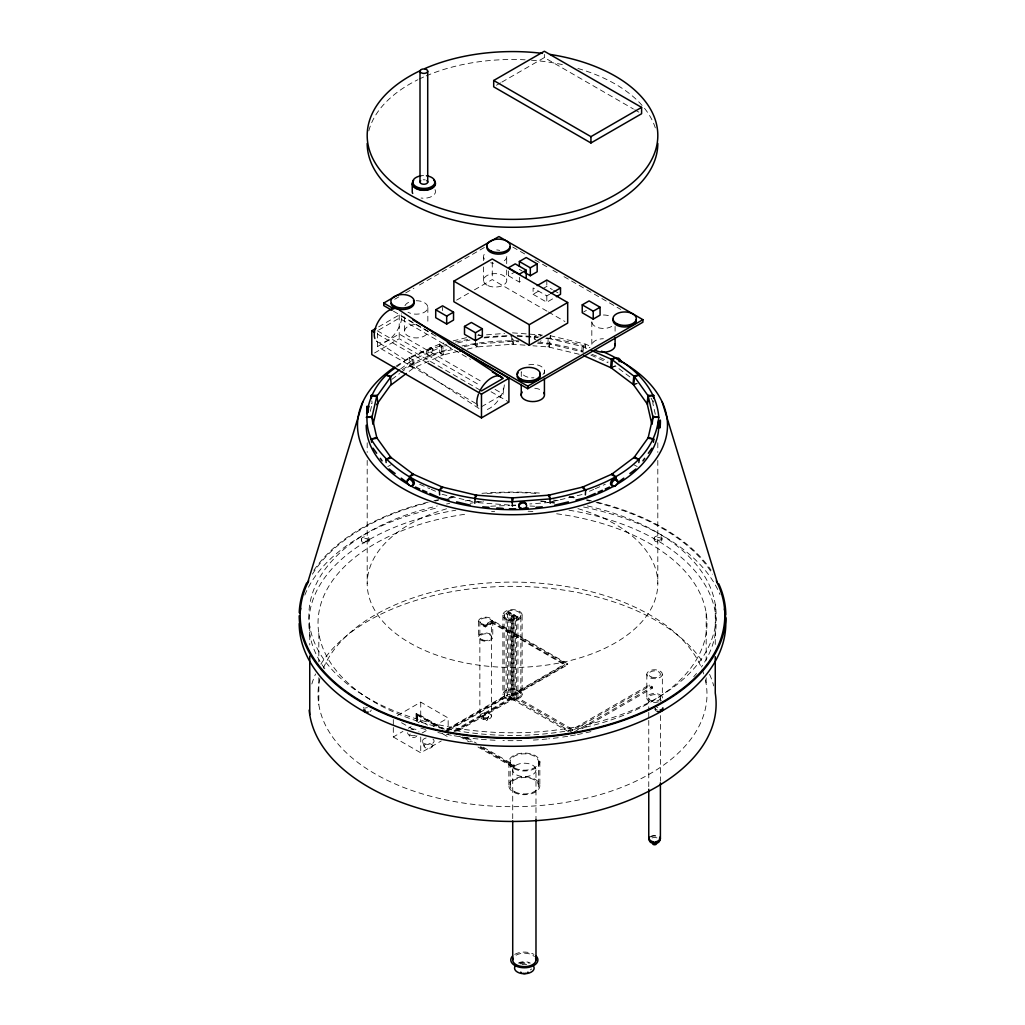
<?xml version="1.0" encoding="UTF-8"?>
<svg xmlns="http://www.w3.org/2000/svg" width="1025" height="1025" viewBox="0 0 1025 1025"><rect width="100%" height="100%" fill="white"/><g stroke="black" fill="none" stroke-linecap="round" stroke-linejoin="round"><path stroke-width="0.75" stroke-dasharray="5 3.75" d="M579.176 354.278L547.888 346.809L548.144 338.34L550.361 335.726L585.647 344.169L591.412 346.719M549.349 347.027L550.361 335.726L549.349 347.027L532.898 345.784M581.79 351.947L582.11 346.347L585.647 344.169L585.237 351.165M583.187 350.986L583.43 346.783L585.647 344.169M653.168 400.813L652.861 403.504L655.334 414.369M370.358 411.307L372.139 403.504L371.832 400.813M534.243 337.866L534.499 336.751M525.056 345.182L511.744 344.169L512.5 338.493M487.58 719.742A2.076 1.204 0 0 0 485.043 718.269A2.076 1.204 0 0 0 484.107 720.28A2.076 1.204 0 0 0 487.58 719.742L488.451 716.693M432.447 746.29A4.202 2.422 0 0 0 426.72 743.689A4.202 2.422 0 0 0 425.683 747.853A4.202 2.422 0 0 0 432.447 746.29L434.049 741.575M547.888 346.809L550.105 344.182L583.635 352.203M396.829 366.796L409.065 357.584L439.353 344.169L443.966 343.067M400.532 369.026L413.652 359.147L414.343 367.463L407.617 372.523M391.845 379.365L399.519 373.587M400.801 372.626L409.744 365.899L439.84 352.562L453.562 349.282M611.733 368.077L615.256 365.899L631.054 377.789M496.433 85.254L500.533 82.884M501.904 82.09L544.352 57.579L633.386 108.983M394.715 299.249L398.827 296.878M405.682 292.919L413.921 288.166M419.404 285.001L485.222 246.999M378.648 326.847L399.212 314.97L436.24 336.341M476.01 403.581L377.379 346.642L377.379 330.806L399.212 318.198L470.437 359.327M456.612 300.133L468.95 293.009M474.434 289.844L492.269 279.556L547.119 311.216M377.379 346.642L399.212 334.035L482.762 382.274M374.535 352.972L399.212 338.724L480.11 385.426M508.387 270.984L508.387 275.738L515.242 271.779M508.387 275.738L519.355 282.067L523.467 279.697M549.554 294.303L546.812 295.892L533.09 287.974L533.09 294.303L541.328 289.562M542.699 288.768L546.812 286.385L552.296 289.562M533.09 294.303L546.812 302.221L555.038 297.468M583.609 311.984L586.351 310.396M481.481 406.746L503.313 394.138L503.313 384.644M483.762 625.327L485.273 626.198L492.128 622.239L564.673 664.123L564.673 664.905L492.128 623.021L485.273 626.98L483.762 626.108L483.762 625.327L492.359 620.368L567.773 663.918L567.773 664.7L510.181 697.948L508.81 697.154L508.861 611.861L510.232 612.643L510.181 697.948M483.762 626.108L492.359 621.15L567.773 664.7M447.079 729.159L506.119 695.065L506.119 613.437L508.861 611.861M506.119 613.437L507.49 614.231L510.232 612.643M511.552 613.232L508.81 614.821L510.181 615.615L512.923 614.026L512.923 695.578L511.552 694.783L511.552 613.232L512.923 614.026M454.075 730.646L511.27 697.628L511.27 616.281L514.012 614.692L515.383 615.487L515.203 699.511L572.796 732.76M511.27 616.281L512.641 617.063L515.383 615.487M568.683 731.735L513.832 700.075L513.832 617.742L516.574 616.153L517.945 616.947L517.945 697.935L572.386 729.364L649.171 685.033L652.323 686.853L652.323 688.198L581.021 729.364M517.945 616.947L515.203 618.523L513.832 617.742M397.418 715.604L420.737 702.138L448.156 717.974L448.156 736.975L441.301 733.016M416.739 721.228L416.739 714.886L417.572 714.412L417.572 720.742L416.073 720.844L416.073 713.81L416.906 713.323L444.338 729.159M416.073 720.844L417.572 720.742M393.305 727.468L393.305 736.975L402.902 731.427M408.386 728.262L411.127 726.687M417.995 722.728L420.737 721.139L427.592 725.098M422.108 733.016L426.221 730.646M433.075 726.687L448.156 717.974M445.708 730.646L508.861 694.194L510.232 694.976L448.963 730.351M446.234 731.222L507.49 695.86L507.49 614.231M511.552 694.783L564.673 664.123M508.81 697.154L564.673 664.905M512.923 695.578L567.773 663.918M454.075 731.632L514.012 697.026L515.383 697.82L455.715 732.26M455.715 731.286L512.641 698.422L512.641 617.063M393.305 736.975L420.737 752.811L441.301 740.934M513.832 700.075L516.574 698.486L572.386 730.71L649.171 686.378L652.323 688.198M515.203 699.511L517.945 697.935M480.264 747.34L513.333 766.431L514.96 765.483L514.96 766.469L513.333 767.405L477.509 746.725M574.167 731.978L652.323 686.853M387.809 466.542L391.255 464.671M409.065 357.584L412.588 359.762L442.89 346.347L443.364 354.752L413.267 368.077L409.744 365.899L409.065 357.584L413.652 359.147M589.452 491.282L593.795 489.373M595.23 488.733L605.339 484.248M611.81 367.078L615.256 365.899M633.745 384.836L637.191 383.67M453.165 340.864L466.964 337.558M458.06 351.357L442.057 355.188L439.84 352.562L439.353 344.169L441.57 346.783L446.9 345.515M457.675 342.927L469.988 339.993M464.222 346.732L474.895 344.182L512.5 341.325L518.765 341.799M467.233 349.166L477.112 346.809L476.894 339.749M547.888 502.698L548.593 502.532L529.758 503.967M551.655 501.802L582.943 494.319M633.002 384.08L637.012 383.478M477.791 335.482L504.607 333.445M484.056 337.917L512.5 335.752M477.112 346.809L474.895 344.182L475.651 347.027L513.256 344.169L513.256 335.7M512.5 505.274L515.639 505.043M512.5 332.843L542.468 335.124M517.241 336.11L537.792 337.673M545.684 338.276L549.605 338.57M537.574 343.234L550.105 344.182M509.361 505.043L476.407 502.532L477.112 502.698M548.144 338.34L583.43 346.783M371.204 403.363L372.126 403.581M442.057 494.319L473.345 501.802M409.744 365.899L414.343 367.463M582.11 346.347L587.082 348.551M590.887 355.098L608.081 362.722M419.661 484.248L429.77 488.733M431.205 489.373L435.548 491.282M633.745 464.671L637.191 466.542M634.757 109.778L638.87 112.148M512.769 247.076L525.236 254.264M534.922 259.863L547.388 267.064M552.923 270.254L558.458 273.457M563.993 276.647L620.753 309.422M519.355 269.408L522.097 270.984M553.667 290.344L559.15 293.522M548.49 312.01L564.942 321.517M478.227 334.317L482.339 336.7M393.433 311.177L432.204 333.561M495.088 389.398L503.313 394.138M491.077 391.768L508.912 402.056M377.379 330.806L480.11 390.115M377.277 333.971L426.631 362.466M511.27 697.628L512.641 698.422M506.119 695.065L507.49 695.86M466.747 737.641L476.382 743.215M483.275 747.187L514.96 765.483M463.979 737.039L472.256 741.805M480.52 746.584L514.96 766.469M462.352 737.001L470.616 741.767M459.597 736.386L469.245 741.959M417.572 714.412L443.031 729.108M416.073 713.81L442.121 728.852M416.739 714.886L439.533 728.058M401.531 722.728L415.24 730.646M439.353 344.169L442.89 346.347M439.84 352.562L443.364 354.752M478.97 408.475L376.367 341.018A19.398 10.391 -56.7 0 0 393.19 335.816A19.398 10.391 -56.7 0 0 401.428 313.778M431.756 348.077A3.882 2.511 -53 0 1 429.834 354.048A3.882 2.511 -53 0 1 426.49 351.255A3.882 2.511 -53 0 1 431.756 348.077L432.934 348.961A3.882 2.511 -53 0 1 431.012 354.932A3.882 2.511 -53 0 1 427.668 352.139A3.882 2.511 -53 0 1 432.934 348.961M426.964 354.176L428.143 355.06M407.796 733.631L409.744 736.155M422.505 741.485L424.107 746.226M512.5 341.325L513.256 344.169M482.801 716.257L483.505 719.435M412.588 359.762L413.267 368.077M441.57 346.783L442.057 355.188M475.395 338.57L475.651 347.027M715.258 604.468L715.258 645.635M706.174 612.86L706.174 660.369M706.174 677.781L706.174 684.111M662.342 674.232A7.752 4.484 0 0 1 650.708 678.114A7.752 4.484 0 0 1 650.708 670.35A7.752 4.484 0 0 1 662.342 674.232L662.342 697.974M661.958 538.215A3.882 2.242 0 0 1 656.051 540.047A3.882 2.242 0 0 1 656.243 536.178A3.882 2.242 0 0 1 661.958 538.215L661.958 539.803A3.882 2.242 0 0 1 656.051 541.636A3.882 2.242 0 0 1 656.243 537.753A3.882 2.242 0 0 1 661.958 539.803M660.395 697.974A5.817 3.357 0 0 1 651.669 700.882A5.817 3.357 0 0 1 651.669 695.065A5.817 3.357 0 0 1 660.395 697.974L660.395 701.177M660.395 715.591L660.395 781.255M657.807 442.813L657.807 452.409M657.807 460.404L657.807 583.558M655.077 707.903L655.077 709.479M654.206 538.074L654.206 539.663M649.171 685.033L649.171 686.378M648.761 697.974L648.761 710.786M648.761 712.388L648.761 718.794M648.761 720.396L648.761 787.648M646.826 674.232L646.826 697.974M615.09 326.424L615.09 331.178M591.822 321.735L591.822 345.489A11.634 6.714 0 0 1 603.405 338.737M572.386 729.364L572.386 730.71M546.812 280.056L546.812 286.385M546.812 295.892L546.812 302.221M544.352 54.415L544.352 57.579M544.429 370.473L544.429 373.638M539.842 761.524L539.842 785.265M538.509 761.562L538.509 785.317M535.985 769.916A11.634 6.714 0 0 1 518.535 775.733A11.634 6.714 0 0 1 518.535 764.099A11.634 6.714 0 0 1 535.985 769.916L535.985 819.423M522.122 615.218L522.122 694.386A9.622 5.548 0 0 1 507.695 699.191A9.622 5.548 0 0 1 507.695 689.582A9.622 5.548 0 0 1 522.122 694.386M521.264 376.508L521.264 371.755A11.634 6.714 0 0 0 533.948 377.802M520.854 615.218A8.354 4.817 0 0 1 508.323 619.395A8.354 4.817 0 0 1 508.323 611.041A8.354 4.817 0 0 1 520.854 615.218L520.854 694.386A8.354 4.817 0 0 1 508.323 698.563A8.354 4.817 0 0 1 508.323 690.209A8.354 4.817 0 0 1 520.854 694.386M519.355 277.327L519.355 282.067M516.574 616.153L516.574 698.486M514.012 614.692L514.012 697.026M513.333 766.431L513.333 767.405M512.718 769.916L512.718 819.423M511.744 335.7L511.744 344.169M510.181 762.446L510.181 786.201M508.861 762.485L508.861 786.239M506.696 263.656L506.696 255.737A11.634 6.714 0 0 1 502.199 261.939M506.696 269.985L506.696 279.492M504.146 615.218L504.146 694.386M502.878 615.218L502.878 694.386M492.782 621.265A7.111 4.1 0 0 1 482.109 624.814A7.111 4.1 0 0 1 482.109 617.703A7.111 4.1 0 0 1 492.782 621.265L492.782 637.102A7.111 4.1 0 0 1 482.109 640.651A7.111 4.1 0 0 1 482.109 633.54A7.111 4.1 0 0 1 492.782 637.102M492.359 620.368L492.359 621.15M492.269 262.144L492.269 279.556M492.128 622.239L492.128 623.021M491.488 621.265A5.817 3.357 0 0 1 482.762 624.174A5.817 3.357 0 0 1 482.762 618.357A5.817 3.357 0 0 1 491.488 621.265L491.488 716.257A5.817 3.357 0 0 1 482.762 719.166A5.817 3.357 0 0 1 482.762 713.349A5.817 3.357 0 0 1 491.488 716.257M485.273 626.198L485.273 626.98M483.621 257.442L483.621 260.606M483.621 266.936L483.621 281.196M479.854 621.265L479.854 716.257M478.56 621.265L478.56 637.102M442.569 307.41L442.569 310.575M427.848 307.449L427.848 324.861M420.737 702.138L420.737 721.139M420.737 736.975L420.737 752.811M416.906 713.323L416.906 720.357M404.567 316.943L404.567 331.19A11.634 6.714 0 0 0 416.214 337.917A11.634 6.714 0 0 0 427.848 331.19M399.212 314.97L399.212 338.724M393.305 719.563L393.305 725.892M369.179 539.112A3.882 2.242 0 0 1 363.26 540.957A3.882 2.242 0 0 1 363.452 537.074A3.882 2.242 0 0 1 369.179 539.112L369.179 540.688A3.882 2.242 0 0 1 363.26 542.533A3.882 2.242 0 0 1 363.452 538.663A3.882 2.242 0 0 1 369.179 540.688M367.193 442.813L367.193 452.409M367.193 460.404L367.193 583.558M361.415 538.983L361.415 540.572M318.826 633.412L318.826 661.907M318.826 677.743L318.826 704.662M309.742 625.967L309.742 644.968M657.127 709.8A3.882 2.242 0 0 1 655.244 708.48M656.308 711.043A3.882 2.242 0 0 1 655.526 708.352M656.897 707.506A3.882 2.242 0 0 1 657.819 707.263M363.439 708.301A3.882 2.242 0 0 1 364.003 707.186M371.191 709.992A3.882 2.242 0 0 1 369.987 711.555M364.631 708.313A3.882 2.242 0 0 1 367.398 707.698M541.072 340.787A3.882 3.139 12.8 0 1 540.354 341.312M534.473 339.506A3.882 3.139 12.8 0 1 535.742 335.893A3.882 3.139 12.8 0 1 540.418 336.29M535.921 339.8A3.882 3.139 12.8 0 1 535.614 335.021A3.882 3.139 12.8 0 1 541.379 335.828M312.407 574.192A212.342 122.59 0 0 1 428.898 502.532M435.164 501.046A212.342 122.59 0 0 1 438.328 500.354M447.899 498.432A212.342 122.59 0 0 1 455.933 497.061M487.157 493.499A212.342 122.59 0 0 1 537.843 493.499M569.067 497.061A212.342 122.59 0 0 1 577.101 498.432M586.672 500.354A212.342 122.59 0 0 1 589.836 501.046M596.102 502.532A212.342 122.59 0 0 1 712.593 574.192M395.983 366.194A155.006 89.495 0 0 1 446.464 344.259M455.446 342.004A155.006 89.495 0 0 1 467.733 339.544M484.518 337.199A155.006 89.495 0 0 1 509.412 335.752M517.151 335.764A155.006 89.495 0 0 1 538.932 337.033M546.594 337.917A155.006 89.495 0 0 1 590.003 347.718M577.921 508.643A145.307 83.896 0 0 1 625.558 636.256A145.307 83.896 0 0 1 399.442 636.256A145.307 83.896 0 0 1 447.079 508.643M470.155 503.301A145.307 83.896 0 0 1 473.307 502.762M476.407 502.288A145.307 83.896 0 0 1 484.107 501.276M540.893 501.276A145.307 83.896 0 0 1 554.845 503.301M402.21 369.743A146.28 84.46 0 0 1 451.154 348.551M461.98 345.963A146.28 84.46 0 0 1 518.842 340.851M537.933 342.055A146.28 84.46 0 0 1 582.764 351.152M591.835 354.266A146.28 84.46 0 0 1 607.94 361.223M651.029 398.097A146.28 84.46 0 0 1 653.168 402.043M368.808 130.88A145.307 83.896 0 0 1 417.688 79.809M419.071 79.13A145.307 83.896 0 0 1 424.76 76.503M426.221 75.876A145.307 83.896 0 0 1 525.133 59.809M531.462 60.206A145.307 83.896 0 0 1 564.25 64.985M577.921 68.47A145.307 83.896 0 0 1 656.192 130.88M415.356 735.502A5.817 3.357 0 0 1 407.425 732.772M411.051 729.262A5.817 3.357 0 0 1 418.982 731.991M432.947 739.076A5.817 3.357 0 0 1 431.346 743.945A5.817 3.357 0 0 1 423.094 742.6A5.817 3.357 0 0 1 426.131 737.974M416.893 735.668A3.728 2.152 0 0 1 411.73 737.334A3.728 2.152 0 0 1 410.282 734.028M650.465 836.515A5.817 3.357 0 0 1 658.691 836.515M658.46 701.856A7.752 4.484 0 0 1 647.082 699.14A7.752 4.484 0 0 1 654.578 693.502A7.752 4.484 0 0 1 662.073 699.14M661.304 700.216A7.752 4.484 0 0 1 660.062 701.151M650.965 836.81A5.112 2.947 0 0 1 658.191 836.81M652.028 837.925A5.112 2.947 0 0 1 657.14 837.925M516.113 955.172A11.634 6.714 0 0 1 534.422 956.568M514.742 954.377A13.568 7.841 0 0 1 533.948 954.377M519.444 963.18A9.802 5.663 0 0 1 529.246 963.18M520.149 963.884A8.405 4.856 0 0 1 526.517 963.397M531.629 968.933A8.405 4.856 0 0 1 530.297 969.932M518.407 963.077A8.405 4.856 0 0 1 530.297 963.077M521.981 964.73A3.882 2.242 0 0 1 526.696 964.73M311.831 683.983A203.616 117.555 0 0 1 315.585 673.976M320.876 664.136A203.616 117.555 0 0 1 511.642 586.338A203.616 117.555 0 0 1 703.534 663.201M709.595 674.373A203.616 117.555 0 0 1 713.72 685.892M568.99 510.194A203.616 117.555 0 0 1 701.408 667.006M696.513 673.463A203.616 117.555 0 0 1 693.707 676.756M590.913 731.619A203.616 117.555 0 0 1 576.921 734.656M575.384 734.951A203.616 117.555 0 0 1 569.208 736.04M567.658 736.296A203.616 117.555 0 0 1 559.804 737.475M558.228 737.692A203.616 117.555 0 0 1 548.683 738.82M547.081 738.987A203.616 117.555 0 0 1 531.129 740.204M521.802 740.575A203.616 117.555 0 0 1 502.929 740.562M495.062 740.255A203.616 117.555 0 0 1 481.084 739.281M478.009 738.999A203.616 117.555 0 0 1 460.699 736.821M459.136 736.578A203.616 117.555 0 0 1 452.896 735.54M451.346 735.258A203.616 117.555 0 0 1 434.6 731.748M425.657 729.467A203.616 117.555 0 0 1 419.315 727.66M324.848 668.774A203.616 117.555 0 0 1 455.792 510.232M490.693 506.26A203.616 117.555 0 0 1 509.476 505.594M511.052 505.581A203.616 117.555 0 0 1 515.767 505.594M529.938 506.017A203.616 117.555 0 0 1 534.627 506.273M556.652 513.781A194.481 112.289 0 0 1 673.092 686.481A194.481 112.289 0 0 1 352.1 686.635A194.481 112.289 0 0 1 468.028 513.832M491.577 511.501A194.481 112.289 0 0 1 494.703 511.321M528.118 511.219A194.481 112.289 0 0 1 532.885 511.475M705.328 679.767A194.481 112.289 0 0 1 511.308 806.675A194.481 112.289 0 0 1 319.992 678.396M323.375 668.197A194.481 112.289 0 0 1 512.474 582.097A194.481 112.289 0 0 1 701.613 668.172M702.189 669.607A194.481 112.289 0 0 1 703.739 673.95M304.784 595.128A213.315 123.154 0 0 1 438.674 507.593M474.075 501.994A213.315 123.154 0 0 1 483.531 501.123M540.803 501.071A213.315 123.154 0 0 1 555.038 502.455M583.597 507.029A213.315 123.154 0 0 1 719.973 594.526M313.842 570.361A213.315 123.154 0 0 1 427.732 502.212M433.972 500.713A213.315 123.154 0 0 1 438.674 499.675M449.193 497.612A213.315 123.154 0 0 1 455.318 496.574M481.955 493.333A213.315 123.154 0 0 1 542.379 493.281M569.426 496.536A213.315 123.154 0 0 1 577.331 497.894M586.697 499.752A213.315 123.154 0 0 1 591.297 500.777M597.344 502.224A213.315 123.154 0 0 1 711.055 570.207M587.415 505.914A203.616 117.555 0 0 1 674.77 686.238A203.616 117.555 0 0 1 350.447 686.391A203.616 117.555 0 0 1 437.252 505.991M446.554 504.005A203.616 117.555 0 0 1 449.616 503.416M465.196 500.879A203.616 117.555 0 0 1 471.538 500.072M553.295 500.046A203.616 117.555 0 0 1 561.162 501.071M416.214 300.722A11.634 6.714 0 0 1 426.964 310.011A11.634 6.714 0 0 1 407.976 312.202M404.965 305.706A11.634 6.714 0 0 1 410.397 301.632M404.567 331.19A11.634 6.714 0 0 1 416.214 324.477M493.589 263.246A11.634 6.714 0 0 1 490.667 262.784M484.389 259.133A11.634 6.714 0 0 1 485.952 252.483M496.715 249.933A11.634 6.714 0 0 1 499.649 250.395M611.72 326.437A11.634 6.714 0 0 1 597.678 327.539A11.634 6.714 0 0 1 592.207 319.992M603.405 314.995A11.634 6.714 0 0 1 611.643 316.943M528.772 364.823A11.634 6.714 0 0 1 542.315 367.219A11.634 6.714 0 0 1 541.815 375.393M534.768 388.244A11.634 6.714 0 0 1 542.315 390.973M504.326 384.862A19.398 10.391 -56.7 0 1 484.184 410.231M435.023 189.612A11.634 6.714 0 0 1 421.134 198.043M420.711 175.864A11.121 6.419 0 0 1 423.581 175.595M423.235 179.811A3.882 2.242 0 0 1 425.234 179.926M507.657 620.074A9.699 5.599 0 0 0 522.199 615.218A9.699 5.599 0 0 0 507.657 610.375A9.699 5.599 0 0 0 507.657 620.074M651.669 677.141A5.817 3.357 0 0 0 660.395 674.232A5.817 3.357 0 0 0 651.669 671.324A5.817 3.357 0 0 0 651.669 677.141M482.762 640.01A5.817 3.357 0 0 0 491.488 637.102A5.817 3.357 0 0 0 482.762 634.193A5.817 3.357 0 0 0 482.762 640.01M484.236 717.705A2.87 1.653 0 0 0 488.541 716.257A2.87 1.653 0 0 0 484.236 714.822A2.87 1.653 0 0 0 484.236 717.705M513.986 768.673A15.516 8.956 0 0 0 539.522 763.856A15.516 8.956 0 0 0 519.534 753.49A15.516 8.956 0 0 0 513.986 768.673M513.986 792.415A15.516 8.956 0 0 0 539.522 787.597A15.516 8.956 0 0 0 519.534 777.245A15.516 8.956 0 0 0 513.986 792.415M514.87 791.851A14.183 8.187 0 0 0 538.227 787.443A14.183 8.187 0 0 0 519.944 777.962A14.183 8.187 0 0 0 514.87 791.851M514.87 768.097A14.183 8.187 0 0 0 538.227 763.689A14.183 8.187 0 0 0 519.944 754.221A14.183 8.187 0 0 0 514.87 768.097M488.041 285.655A11.634 6.714 0 0 0 506.683 281.234A11.634 6.714 0 0 0 490.744 274.123A11.634 6.714 0 0 0 488.041 285.655"/><path stroke-width="1.5" d="M368.193 412.486L368.436 408.655M550.207 503.301L549.605 495.101L511.744 497.971L512.5 506.171M367.232 409.526L367.117 406.182L366.668 413.588M585.352 494.908L585.647 490.45L583.43 486.888L548.144 495.318L550.361 498.88C594.82 490.527 653.553 469.732 658.78 417.303C656.436 385.477 629.619 362.184 601.508 351.191M658.55 423.697L657.858 427.848L658.562 420.506M611.348 359.147L610.657 367.463L633.745 384.836L634.59 376.636L611.348 359.147L615.935 357.584L612.412 359.762L611.733 368.077L583.686 355.662M615.666 480.033L615.935 477.022L612.412 473.896L582.11 487.323L585.647 490.45M634.59 376.636L639.177 375.073L633.834 375.88L633.002 384.08L647.518 404.311L648.287 397.597M638.844 462.583L639.177 459.533L634.59 457.022L611.348 474.524L615.935 477.022M653.489 398.136L653.796 395.445L648.056 395.407L647.121 403.478L651.631 423.261M653.425 442.275L653.796 439.161L648.453 437.419L633.834 457.778L639.177 459.533M652.067 424.312L653.04 417.278L648.056 395.407M368.552 407.783L369.051 406.323M474.793 503.301L475.395 495.101L513.256 497.971L512.5 501.763C460.648 500.097 399.507 487.4 371.204 439.161C359.749 413.075 372.498 382.594 395.599 367.706M372.933 424.312L371.96 417.278L376.944 395.407L371.204 395.445L371.204 398.61M373.369 423.235L377.879 403.478L376.944 395.407M307.397 583.494L362.773 402.056M439.648 494.908L439.353 490.45L441.57 486.888L476.856 495.318L474.639 498.88M376.572 396.726L391.191 376.367M376.572 404.644L391.191 384.273M642.88 460.84L644.699 458.316M648.325 453.255L651.951 448.194M439.353 490.45L442.89 487.323L412.588 473.896L409.065 477.022L413.652 474.524L390.41 457.022L385.823 459.533L386.156 462.583M389.846 376.034L385.823 375.073L390.41 376.636L399.263 369.974M406.361 373.472L391.255 384.836L390.41 376.636M618.895 481.801L623.764 478.137M629.837 473.576L635.91 469.002M493.691 80.501L544.352 51.25L641.599 107.394L641.599 113.737L590.938 142.975L493.691 86.83L493.691 80.501L590.938 136.645L641.599 107.394M392.05 310.383L383.747 305.578L383.747 303.054L498.932 236.544L642.906 319.672L642.906 322.209L527.721 388.706L447.425 342.35M453.87 281.145L492.269 258.966L567.683 302.516L567.683 323.093L529.284 345.258L453.87 301.722L453.87 281.145L529.284 324.682L567.683 302.516M448.578 343.477L508.912 378.302L508.912 402.056L481.481 417.893L371.793 354.56L371.793 330.806L375.906 328.436M435.715 309.781L442.569 305.822L453.537 312.151L453.537 320.069L446.682 324.028L435.715 317.699L435.715 309.781L446.682 316.11L453.537 312.151M519.355 266.244L519.355 261.49L526.209 257.531L537.177 263.861L537.177 271.779L530.322 275.738L524.838 272.573M526.209 270.203L519.355 274.162L508.387 267.82L515.242 263.861L526.209 270.203L526.209 278.108M519.355 261.49L530.322 267.82L537.177 263.861M464.504 326.411L471.359 322.452L482.339 328.782L482.339 336.7L475.472 340.659L464.504 334.317L464.504 326.411L475.472 332.741L482.339 328.782M537.202 285.603L546.812 280.056L560.521 287.974L560.521 294.303L556.408 296.686M550.925 293.522L560.521 287.974M582.238 304.848L589.093 300.902L600.073 307.231L600.073 315.149L593.219 319.108L582.238 312.766L582.238 304.848L593.219 311.19L600.073 307.231M481.481 390.909L503.313 378.302L492.346 371.972M428.002 363.26L481.481 394.138L508.912 378.302M412.819 319.838L527.721 386.169L642.906 319.672M586.595 497.24L595.192 493.435M598.049 492.167L602.354 490.257M605.224 488.989L609.516 487.08M371.575 442.275L371.204 439.161L376.547 437.419L391.166 457.778L385.823 459.533M459.584 350.998L462.647 350.268M554.679 505.158L568.401 501.878M576.012 500.059L585.16 497.881M371.204 439.161L376.944 438.252L371.96 416.393L366.22 417.303L371.96 417.278M653.796 395.445L648.453 396.252L633.834 375.88M512.5 501.763L550.361 498.88M515.639 508.874L509.361 508.874M523.467 508.285L528.17 507.926M536.011 507.324L542.276 506.85M653.04 417.278L658.78 417.303L653.04 416.393L648.056 438.252L653.796 439.161M482.724 506.85L488.989 507.324M496.83 507.926L503.096 508.4M375.24 396.406L371.204 395.445L371.511 398.136M439.84 497.881L448.988 500.059M456.599 501.878L470.321 505.158M591.451 350.486L612.412 359.762M415.484 487.08L419.776 488.989M422.646 490.257L426.951 492.167M429.808 493.435L438.405 497.24M383.747 303.054L393.433 308.64M371.793 330.806L374.535 332.395M389.09 469.002L395.163 473.576M401.236 478.137L406.105 481.801M373.049 448.194L376.675 453.255M380.301 458.316L382.12 460.84M662.227 402.056L717.603 583.494M715.258 656.717L715.258 693.131A203.616 117.555 0 0 1 527.17 821.14A203.616 117.555 0 0 1 309.166 710.069M660.395 782.844L660.395 838.898M648.761 789.25L648.761 838.898M615.09 337.52L615.09 345.425M593.219 311.19L593.219 319.108M590.938 136.645L590.938 142.975M544.429 378.392L544.429 394.228M535.985 819.423L535.985 959.925M530.322 267.82L530.322 275.738M529.284 324.682L529.284 345.258M527.721 386.169L527.721 388.706M521.264 384.426L521.264 395.509M512.718 821.012L512.718 959.925M481.481 394.138L481.481 417.893M475.472 332.741L475.472 340.659M446.682 316.11L446.682 324.028M427.72 71.404A3.882 2.242 0 0 1 421.595 72.993A3.882 2.242 0 0 1 422.274 69.136A3.882 2.242 0 0 1 427.72 71.404L427.72 182.245M420.007 70.956L420.007 181.784M412.229 183.77L412.229 191.688A11.634 6.714 0 0 0 412.703 193.418M309.742 656.051L309.742 714.643M662.381 708.877A3.882 2.242 0 0 1 661.791 709.351M661.01 709.723A3.882 2.242 0 0 1 660.087 709.966M662.829 707.75A3.882 2.242 0 0 1 662.727 708.326M662.663 708.762A3.882 2.242 0 0 1 661.42 711.132A3.882 2.242 0 0 1 657.127 711.388M365.297 710.261A3.882 2.242 0 0 1 364.503 709.902M368.231 712.119A3.882 2.242 0 0 1 363.439 709.889M408.181 480.571A3.882 2.511 53 0 1 410.782 478.38A3.882 2.511 53 0 1 414.241 482.275A3.882 2.511 53 0 1 412.255 485.158M616.448 358.673A3.882 1.922 66.1 0 1 618.254 359.967M618.793 360.774A3.882 1.922 66.1 0 1 619.241 361.671M617.037 358.314A3.882 1.922 66.1 0 1 621.099 361.94M613.091 485.491A3.882 2.511 -53 0 1 610.592 482.942A3.882 2.511 -53 0 1 614.154 478.79A3.882 2.511 -53 0 1 616.653 481.34M521.648 508.169A3.882 3.139 -12.8 0 1 520.713 507.952M519.893 507.516A3.882 3.139 -12.8 0 1 520.982 502.25A3.882 3.139 -12.8 0 1 526.389 504.646M716.308 580.829A212.342 122.59 0 0 1 512.5 737.808A212.342 122.59 0 0 1 308.692 580.829M619.484 360.467A155.006 89.495 0 0 1 626.595 485.799A155.006 89.495 0 0 1 409.667 492.179A155.006 89.495 0 0 1 394.651 367.078M658.755 426.784A146.28 84.46 0 0 1 615.935 484.94M614.654 485.671A146.28 84.46 0 0 1 410.346 485.671M409.065 484.94A146.28 84.46 0 0 1 366.22 425.221M550.105 54.427A145.307 83.896 0 0 1 642.086 173.43A145.307 83.896 0 0 1 421.442 200.849A145.307 83.896 0 0 1 420.468 70.546M424.76 68.598A145.307 83.896 0 0 1 542.443 53.377M657.807 143.385A145.307 83.896 0 0 1 512.5 227.281A145.307 83.896 0 0 1 367.193 143.385M659.613 837.22A5.817 3.357 0 0 1 654.578 842.255A5.817 3.357 0 0 1 649.543 837.22M656.256 843.088A1.935 1.115 0 0 1 654.578 844.767A1.935 1.115 0 0 1 652.899 843.088M659.523 838.13A5.112 2.947 0 0 1 655.91 841.743M653.258 841.743A5.112 2.947 0 0 1 650.965 840.987M650.158 840.372A5.112 2.947 0 0 1 649.645 839.654A5.112 2.947 0 0 0 654.578 843.434A5.112 2.947 0 0 0 659.523 839.718M535.588 958.183A11.634 6.714 0 0 1 524.352 966.639A11.634 6.714 0 0 1 513.102 958.183M536.101 956.005A13.568 7.841 0 0 1 524.352 967.754A13.568 7.841 0 0 1 512.59 956.005M533.82 966.626A9.802 5.663 0 0 1 524.352 973.75A9.802 5.663 0 0 1 514.87 966.626M527.939 972.11A3.882 2.242 0 0 1 527.427 972.61M525.838 973.314A3.882 2.242 0 0 1 522.878 973.327M521.277 972.623A3.882 2.242 0 0 1 520.764 972.123M724.393 608.978A213.315 123.154 0 0 1 525.261 746.072A213.315 123.154 0 0 1 299.197 623.7M299.928 612.912A213.315 123.154 0 0 1 300.735 608.325M725.764 617.742A213.315 123.154 0 0 1 510.796 738.372A213.315 123.154 0 0 1 299.197 615.782M299.236 612.694A213.315 123.154 0 0 1 306.654 582.943M718.73 583.75A213.315 123.154 0 0 1 725.803 614.654M614.68 343.695A11.634 6.714 0 0 1 609.311 351.268A11.634 6.714 0 0 1 595.256 350.23M543.737 392.524A11.634 6.714 0 0 1 532.423 401.582A11.634 6.714 0 0 1 522.25 392.075M510.117 246.897A11.634 6.714 0 0 1 497.919 254.136A11.634 6.714 0 0 1 487.08 246.218M413.498 300.594A11.634 6.714 0 0 1 404.965 309.422A11.634 6.714 0 0 1 390.935 303.374M539.65 373.433A11.634 6.714 0 0 1 531.117 382.248A11.634 6.714 0 0 1 517.087 376.213M517.241 374.458A11.634 6.714 0 0 1 518.176 372.792M636.269 319.736A11.634 6.714 0 0 1 624.071 326.975A11.634 6.714 0 0 1 613.219 319.044M374.868 338.506A19.398 10.391 -56.7 0 1 382.261 316.046A19.398 10.391 -56.7 0 1 399.635 310.242L502.237 377.7A19.398 10.391 -56.7 0 0 479.38 391.922M477.471 405.977A19.398 10.391 -56.7 0 1 478.444 394.164M433.78 180.093A11.634 6.714 0 0 1 424.158 190.317A11.634 6.714 0 0 1 413.639 180.387M434.523 181.784A11.121 6.419 0 0 1 424.145 190.009A11.121 6.419 0 0 1 413.049 182.091M426.464 175.775A11.121 6.419 0 0 1 433.127 185.563A11.121 6.419 0 0 1 414.92 185.832A11.121 6.419 0 0 1 420.711 175.864M426.861 180.605A3.882 2.242 0 0 1 426.567 183.616A3.882 2.242 0 0 1 421.326 183.706A3.882 2.242 0 0 1 420.711 180.707M659.549 425.439C660.202 435.856 661.112 409.257 659.549 425.439M407.168 482.339A3.882 2.511 53 0 0 412.396 485.709A3.882 2.511 53 0 0 410.666 479.764A3.882 2.511 53 0 0 407.168 482.339M615.077 486.068A3.882 2.511 -53 0 0 617.319 480.097A3.882 2.511 -53 0 0 612.015 482.929A3.882 2.511 -53 0 0 615.077 486.068M520.969 509.053A3.882 3.139 -12.8 0 0 526.645 505.761A3.882 3.139 -12.8 0 0 520.79 503.583A3.882 3.139 -12.8 0 0 520.969 509.053M617.114 323.798A11.634 6.714 0 0 0 636.115 319.903A11.634 6.714 0 0 0 620.778 312.343A11.634 6.714 0 0 0 617.114 323.798M490.962 250.958A11.634 6.714 0 0 0 509.963 247.063A11.634 6.714 0 0 0 494.627 239.517A11.634 6.714 0 0 0 490.962 250.958M394.984 306.373A11.634 6.714 0 0 0 413.972 302.478A11.634 6.714 0 0 0 398.635 294.931A11.634 6.714 0 0 0 394.984 306.373M521.136 379.212A11.634 6.714 0 0 0 540.124 375.317A11.634 6.714 0 0 0 524.787 367.77A11.634 6.714 0 0 0 521.136 379.212"/></g></svg>
